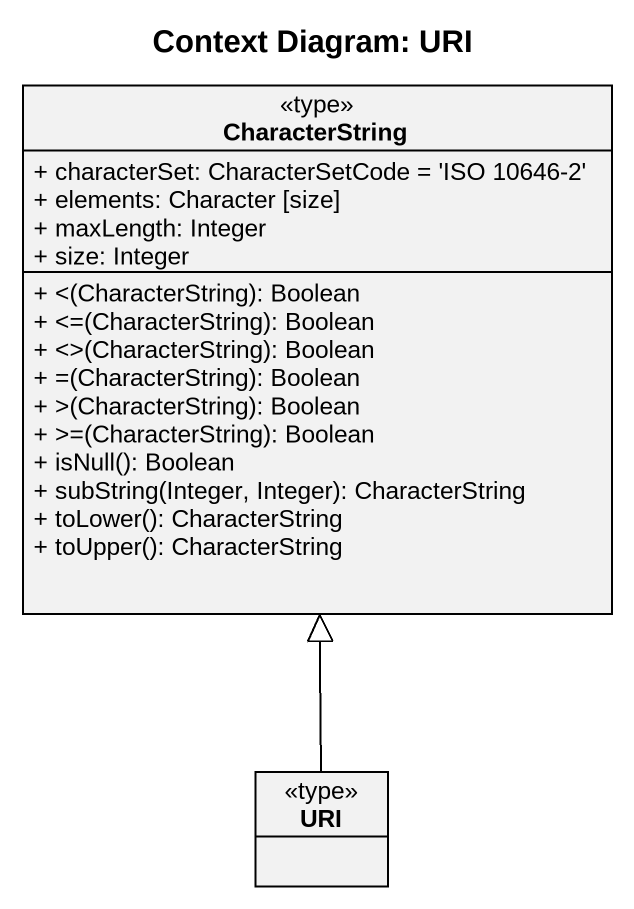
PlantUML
@startuml
title Context Diagram: URI
hide circle
hide empty members
skinparam classAttributeIconSize 0
class CharacterString <<type>> {
  + characterSet: CharacterSetCode = 'ISO 10646-2'
  + elements: Character [size]
  + maxLength: Integer
  + size: Integer
  + <(CharacterString): Boolean
  + <=(CharacterString): Boolean
  + <>(CharacterString): Boolean
  + =(CharacterString): Boolean
  + >(CharacterString): Boolean
  + >=(CharacterString): Boolean
  + isNull(): Boolean
  + subString(Integer, Integer): CharacterString
  + toLower(): CharacterString
  + toUpper(): CharacterString
}
class URI <<type>>
URI -up-|> CharacterString
@enduml
